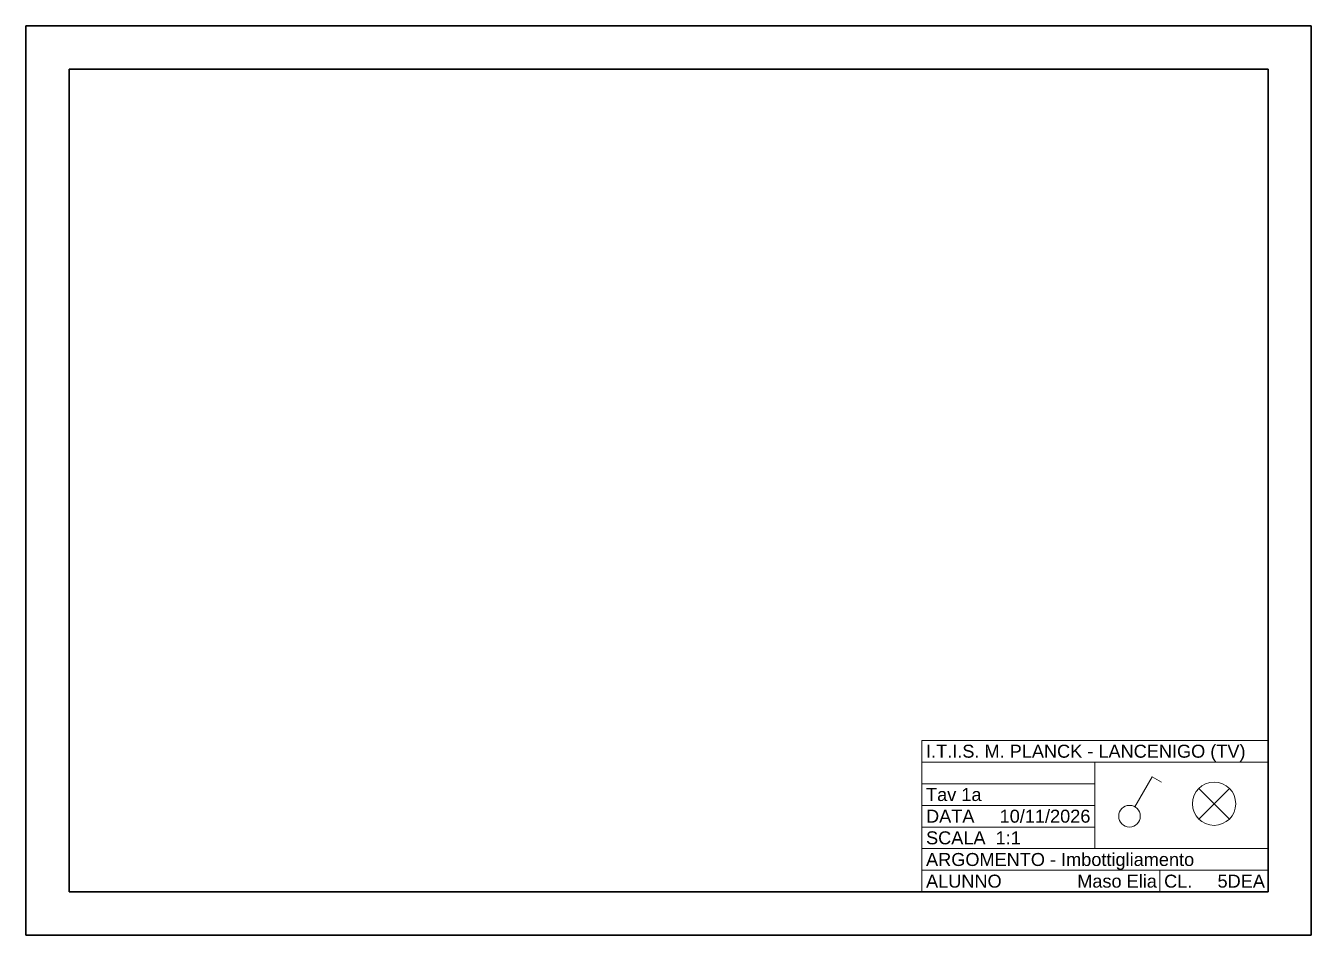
# Model space of a CAD drawing. Extents: x 1 to 1596, y -143 to 746.
# Drawn here: x 421.9 to 718.9, y 256.6 to 466.6 of the extents above; entities that cross this region are included whole.
import ezdxf

# ---------------------------------------------------------------- set-up
doc = ezdxf.new("R2010")
doc.units = 0
doc.header["$MEASUREMENT"] = 0
doc.linetypes.add('ACAD_ISO02W100', pattern=[15, 12, -3])
for name, color, linetype, lineweight in [('Componenti', 42, 'Continuous', 20), ('FOGLIO', 30, 'Continuous', 30), ('Scatole di derivazione', 22, 'ACAD_ISO02W100', 20), ('testi', 5, 'Continuous', 13)]:
    doc.layers.add(name, color=color, linetype=linetype, lineweight=lineweight)
doc.styles.add('Testi 2', font='arial.ttf', dxfattribs={"height": 3})

# ---------------------------------------------------------------- blocks, each defined once
blk = doc.blocks.new('Interruttore')
at = {"layer": 'Componenti', "ltscale": 0.25}
for p, q in [((0.63, 2.33), (2.62, 5.8)), ((2.62, 5.8), (3.71, 5.17))]:
    blk.add_line(p, q, dxfattribs=at)
blk.add_circle((0, 1.25), 1.25, dxfattribs=at)
blk = doc.blocks.new('Lampada2')
at = {"layer": 'Componenti', "ltscale": 0.25}
for p, q in [((3.54, 8.54), (-3.54, 1.46)), ((-3.54, 8.54), (3.54, 1.46))]:
    blk.add_line(p, q, dxfattribs=at)
blk.add_circle((0, 5), 5, dxfattribs=at)

msp = doc.modelspace()

# ---------------------------------------------------------------- linework, layer by layer
at = {"layer": 'FOGLIO', "ltscale": 0.6}
for p, q in [((718.93, 466.6), (421.93, 466.6)), ((421.93, 466.6), (421.93, 256.6)), ((718.93, 256.6), (718.93, 466.6)), ((421.93, 256.6), (718.93, 256.6))]:
    msp.add_line(p, q, dxfattribs=at)
at = {"layer": 'FOGLIO'}
for p, q in [((431.93, 456.6), (431.93, 266.6)), ((708.93, 456.6), (431.93, 456.6)), ((708.93, 266.6), (708.93, 456.6)), ((431.93, 266.6), (708.93, 266.6))]:
    msp.add_line(p, q, dxfattribs=at)
at = {"layer": 'testi'}
for p, q in [((628.93, 301.6), (708.93, 301.6)), ((628.93, 266.6), (628.93, 301.6)), ((708.93, 266.6), (708.93, 301.6)), ((628.93, 296.6), (708.93, 296.6)), ((668.93, 276.6), (668.93, 296.6)), ((628.93, 291.6), (668.93, 291.6)), ((628.93, 286.6), (668.93, 286.6)), ((628.93, 281.6), (668.93, 281.6)), ((628.93, 276.6), (708.93, 276.6)), ((628.93, 271.6), (708.93, 271.6)), ((683.93, 266.6), (683.93, 271.6)), ((628.93, 266.6), (708.93, 266.6))]:
    msp.add_line(p, q, dxfattribs=at)

# ---------------------------------------------------------------- block references
at = {"layer": 'Scatole di derivazione', "ltscale": 0.25, "xscale": 2, "yscale": 2, "zscale": 2}
msp.add_blockref('Interruttore', (676.93, 281.6), dxfattribs=at)
at = {"layer": 'Scatole di derivazione', "ltscale": 0.25}
msp.add_blockref('Lampada2', (696.47, 281.98), dxfattribs=at)

# ---------------------------------------------------------------- texts
at = {"layer": 'testi', "style": 'Testi 2'}
for s, p in [('I.T.I.S. M. PLANCK - LANCENIGO (TV)', (629.93, 297.6)), ('Tav 1a', (629.93, 287.6)), ('DATA     10/11/2026', (629.93, 282.6)), ('SCALA  1:1', (629.93, 277.6)), ('ARGOMENTO - Imbottigliamento', (629.93, 272.6)), ('ALUNNO               Maso Elia', (629.93, 267.6)), ('CL.     5DEA', (684.93, 267.6))]:
    msp.add_text(s, height=3, dxfattribs=at).set_placement(p)

doc.saveas('drawing.dxf')
